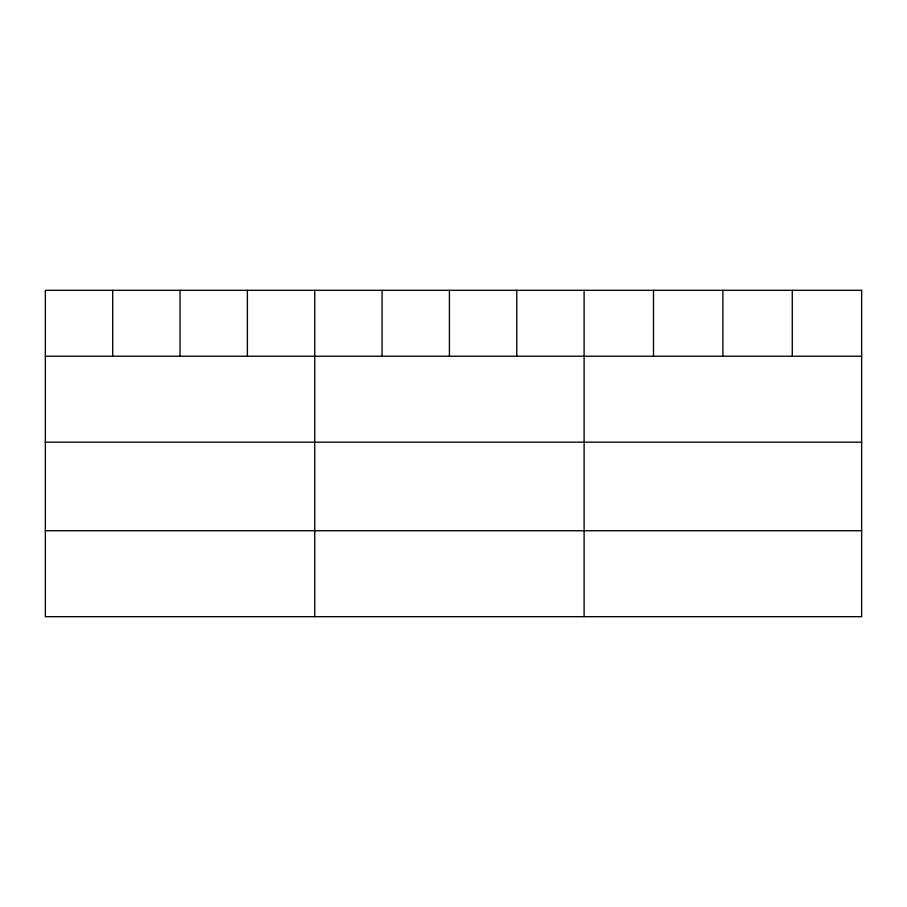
<?xml version="1.0" encoding="UTF-8"?>
<svg xmlns="http://www.w3.org/2000/svg" width="907" height="907" viewBox="0 0 907 907"><rect width="100%" height="100%" fill="white"/><g stroke="black" fill="none" stroke-linecap="round" stroke-linejoin="round"><path stroke-width="1.36" d="M45.35 356.236L861.65 356.236M45.35 442.185L861.65 442.185M45.35 530.731L861.65 530.731M792.264 290.319L792.264 356.236M722.879 290.319L722.879 356.236M653.494 290.319L653.494 356.236M584.108 290.319L584.108 616.681M516.763 290.319L516.763 356.236M449.418 290.319L449.418 356.236M382.074 290.319L382.074 356.236M314.729 290.319L314.729 616.681M247.384 290.319L247.384 356.236M180.04 290.319L180.04 356.236M112.695 290.319L112.695 356.236M861.65 290.319L45.35 290.319L45.35 616.681L861.65 616.681L861.65 290.319"/></g></svg>
